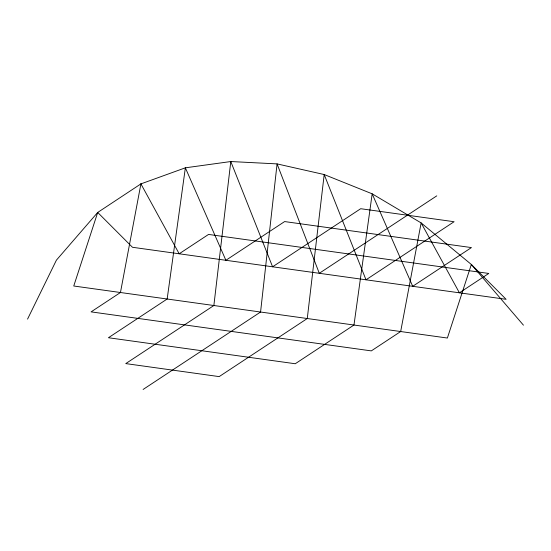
<?xml version="1.0" encoding="UTF-8"?>
<svg xmlns="http://www.w3.org/2000/svg" width="551" height="551" viewBox="0 0 551 551"><rect width="100%" height="100%" fill="white"/><g stroke="black" fill="none" stroke-linecap="round" stroke-linejoin="round"><path stroke-width="0.83" d="M27.55 319.112L56.416 260.141L97.706 212.445L140.911 183.889L185.363 167.814L230.793 161.539L277.077 163.895L324.195 174.543L372.173 193.828L421.136 222.914L471.339 264.473L506.114 299.317L132.481 247.282L97.706 212.445L73.751 286.003L447.378 338.038L471.339 264.473L523.45 325.18M143.102 389.461L260.568 312.018L277.077 163.895L319.298 273.296L436.764 195.86M230.793 161.539L213.864 305.516L125.766 363.598L219.174 376.608L307.272 318.526L324.195 174.543L366.002 279.805L454.1 221.722L360.691 208.712L272.593 266.794L230.793 161.539M185.363 167.814L167.16 299.014L108.43 337.735L295.24 363.75L353.976 325.028L372.173 193.828L412.706 286.306L471.436 247.585L284.626 221.571L225.889 260.292L185.363 167.814M140.911 183.889L120.455 292.512L91.087 311.873L371.312 350.891L400.673 331.53L421.136 222.914L459.41 292.808L488.778 273.448L208.554 234.43L179.185 253.791L140.911 183.889"/></g></svg>
